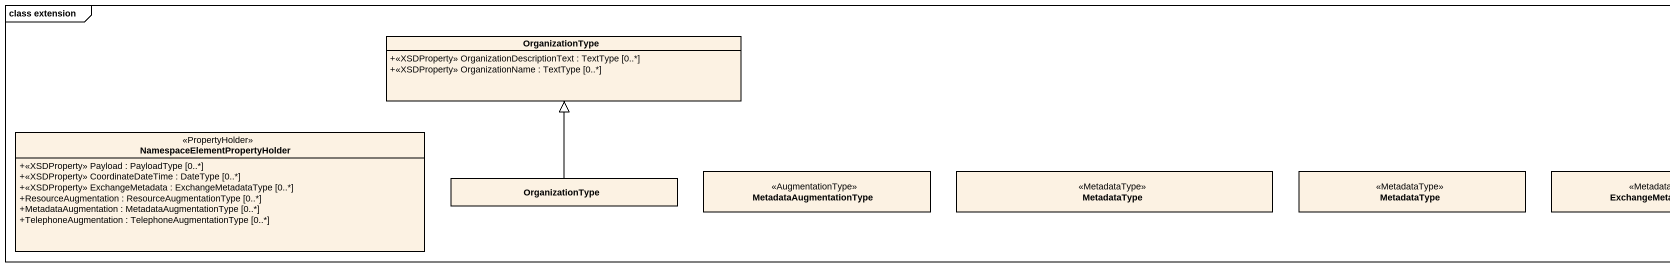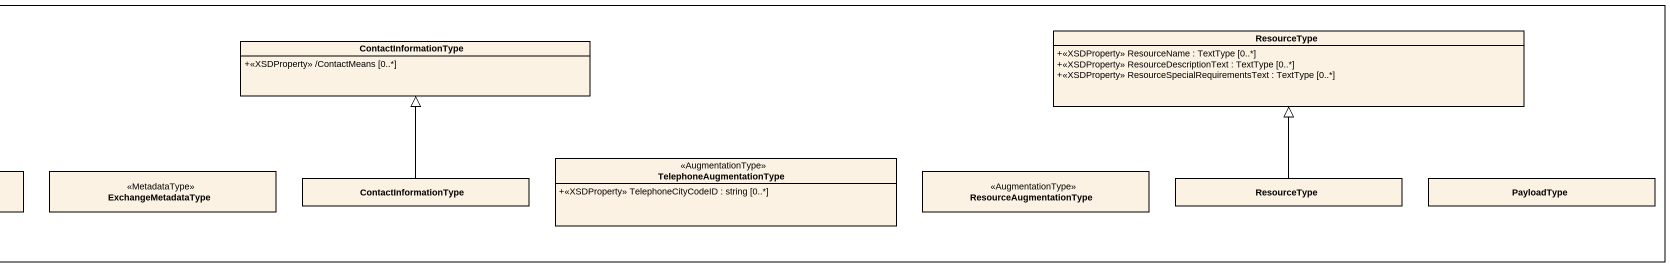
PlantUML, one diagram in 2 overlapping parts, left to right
@startuml
mainframe class extension
hide circle
hide empty members
skinparam classAttributeIconSize 0
class OrganizationType {
  +<<XSDProperty>> OrganizationDescriptionText : TextType [0..*]
  +<<XSDProperty>> OrganizationName : TextType [0..*]
}
class ResourceType {
  +<<XSDProperty>> ResourceName : TextType [0..*]
  +<<XSDProperty>> ResourceDescriptionText : TextType [0..*]
  +<<XSDProperty>> ResourceSpecialRequirementsText : TextType [0..*]
}
class ContactInformationType {
  +<<XSDProperty>> /ContactMeans [0..*]
}
class "NamespaceElementPropertyHolder" as NamespaceElementPropertyHold <<PropertyHolder>> {
  +<<XSDProperty>> Payload : PayloadType [0..*]
  +<<XSDProperty>> CoordinateDateTime : DateType [0..*]
  +<<XSDProperty>> ExchangeMetadata : ExchangeMetadataType [0..*]
  +ResourceAugmentation : ResourceAugmentationType [0..*]
  +MetadataAugmentation : MetadataAugmentationType [0..*]
  +TelephoneAugmentation : TelephoneAugmentationType [0..*]
}
class "OrganizationType" as OrganizationType_2
class MetadataAugmentationType <<AugmentationType>>
class MetadataType <<MetadataType>>
class "MetadataType" as MetadataType_2 <<MetadataType>>
class ExchangeMetadataType <<MetadataType>>
class "ContactInformationType" as ContactInformationType_2
class TelephoneAugmentationType <<AugmentationType>> {
  +<<XSDProperty>> TelephoneCityCodeID : string [0..*]
}
class ResourceAugmentationType <<AugmentationType>>
class "ResourceType" as ResourceType_2
class PayloadType
OrganizationType_2 -up-|> OrganizationType
ContactInformationType_2 -up-|> ContactInformationType
ResourceType_2 -up-|> ResourceType
@enduml
